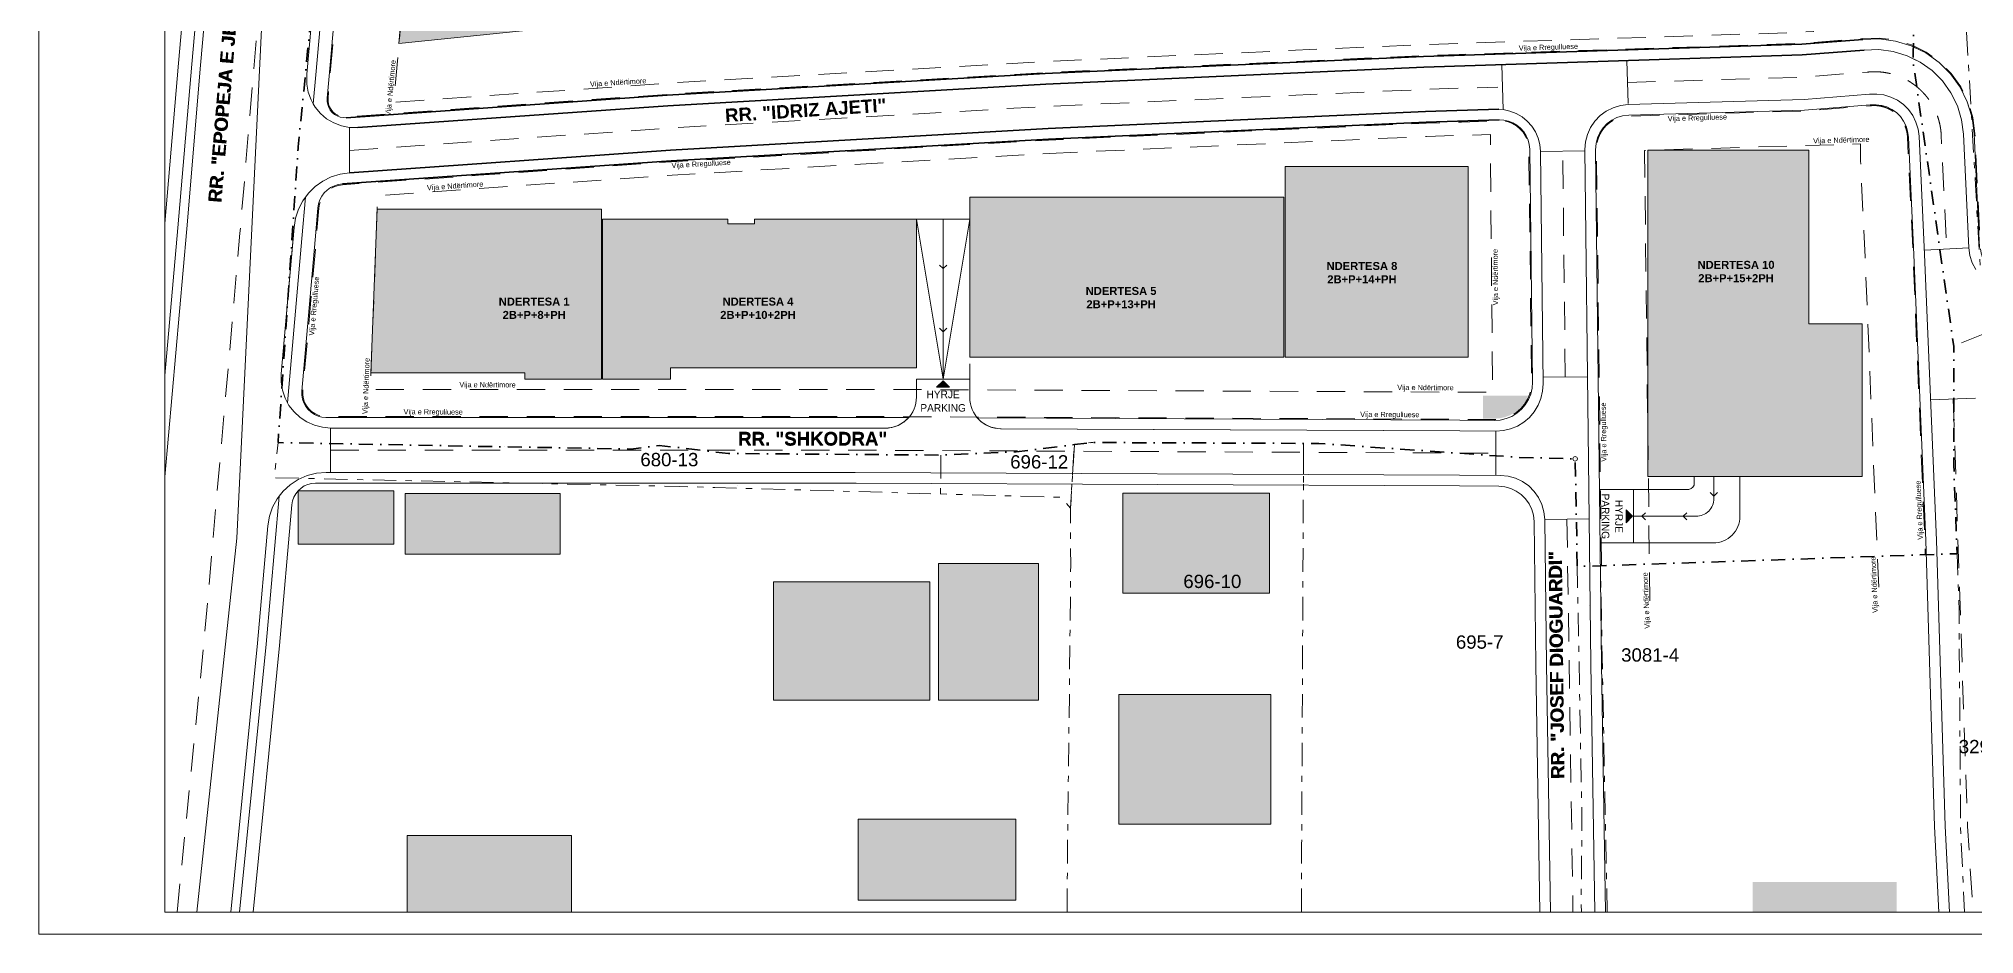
# Model space of a CAD drawing. Header units: millimetres. Extents: x 5128759 to 5835616, y -6847361 to -6545798.
# Drawn here: x 5128759 to 5346431, y -6847361 to -6746606 of the extents above; entities that cross this region are included whole.
import ezdxf

# ---------------------------------------------------------------- set-up
doc = ezdxf.new("R2010")
doc.units = ezdxf.units.MM
doc.header["$MEASUREMENT"] = 0
for name, pattern in [('ACAD_ISO03W100', [30000, 12000, -18000]), ('Dot & Dashed', [3351.388812, 1587.5, -881.944444, 0, -881.944368]), ('Double Dashed', [5468.055367, 2645.833254, -1058.333278, 705.555558, -1058.333278]), ('Long Dashed', [5291.666508, 3174.999952, -2116.666555])]:
    doc.linetypes.add(name, pattern=pattern)
for name, color, linetype, lineweight in [('2D Drafting - General_Pen_No__1', 7, 'Continuous', 13), ('A - Situacioni_Pen_No__101', 253, 'Continuous', 13), ('A - Situacioni_Pen_No__102', 254, 'Continuous', 13), ('A - Situacioni_Pen_No__22', 8, 'Continuous', 35), ('A - Situacioni_Pen_No__42', 8, 'Continuous', 25)]:
    doc.layers.add(name, color=color, linetype=linetype, lineweight=lineweight)
for name, color, linetype, lineweight, true_color in [('2D Drafting - General_Pen_No__106', 171, 'Continuous', 13, 0xaaaaff), ('A - Fill Zone_Pen_No__106', 171, 'Continuous', 13, 0xaaaaff), ('A - Pllaka meskatit_Pen_No__161', 7, 'Continuous', 13, 0x6a6a6a), ('A - Situacioni_Pen_No__103', 7, 'Continuous', 13, 0xffcc99), ('A - Situacioni_Pen_No__104', 7, 'Continuous', 13, 0x96e196), ('A - Situacioni_Pen_No__105', 7, 'Continuous', 13, 0xcae6ff), ('A - Situacioni_Pen_No__106', 171, 'Continuous', 13, 0xaaaaff), ('A - Situacioni_Pen_No__161', 7, 'Continuous', 13, 0x6a6a6a), ('A - Situacioni_Pen_No__8', 7, 'Continuous', 35, 0xa80f02), ('A - Situacioni_Pen_No__82', 7, 'Continuous', 20, 0xaaaaaa), ('Drawing & Figure_Pen_No__143', 7, 'Continuous', 25, 0xe1662b), ('Drawing & Figure_Pen_No__161', 7, 'Continuous', 13, 0x6a6a6a), ('Drawing & Figure_Pen_No__4', 7, 'Continuous', 20, 0x029e21)]:
    doc.layers.add(name, color=color, linetype=linetype, lineweight=lineweight, true_color=true_color)
doc.layers.add('A - Pllaka meskatit', color=7, linetype='Continuous')
doc.styles.add('GENERATED_STYLE_1', font='arial.ttf')
doc.styles.add('GENERATED_STYLE_2', font='GOTHIC.TTF')
doc.styles.add('GENERATED_STYLE_6', font='arial.ttf')

# ---------------------------------------------------------------- blocks, each defined once
blk = doc.blocks.new('Slab_1', base_point=(5156023, -6784322))
at = {"layer": 'A - Pllaka meskatit_Pen_No__161', "color": 251, "linetype": 'Continuous', "lineweight": 13, "true_color": 0x6a6a6a, "flags": 128}
blk.add_lwpolyline([(5156023, -6784322), (5156018, -6785249), (5156167, -6786163), (5156464, -6787040), (5156746, -6787565), (5156902, -6787856), (5157469, -6788588), (5158149, -6789217), (5158923, -6789725), (5159771, -6790098), (5160668, -6790326), (5161591, -6790403), (5220604, -6790403), (5223950, -6790419, 0.2167451), (5226594, -6789231), (5220606, -6789203), (5161046, -6789203), (5160601, -6789166), (5160168, -6789056), (5159759, -6788876), (5159386, -6788631), (5159058, -6788328), (5158785, -6787975), (5158574, -6787581), (5158430, -6787158), (5158359, -6786717), (5158361, -6786271), (5159862, -6769229), (5160163, -6765657), (5160238, -6765195), (5160385, -6764752), (5160600, -6764337), (5160877, -6763960), (5161210, -6763632), (5161590, -6763360), (5162008, -6763151), (5162454, -6763010), (5162916, -6762941), (5178225, -6761869), (5199897, -6760352), (5242324, -6757914), (5284778, -6756009), (5288756, -6755880), (5292986, -6755743), (5293517, -6755768), (5294038, -6755877), (5294535, -6756068), (5294996, -6756334), (5295408, -6756670), (5295762, -6757068), (5296048, -6757516), (5296260, -6758004), (5296392, -6758519), (5296440, -6759049), (5296741, -6785244), (5296695, -6785919), (5296543, -6786578), (5296289, -6787204), (5295938, -6787782), (5295501, -6788298), (5294987, -6788738), (5294410, -6789091), (5293785, -6789348), (5293127, -6789503), (5292452, -6789551), (5288586, -6789523), (5234317, -6789267, 0.2192251), (5236983, -6790480), (5288579, -6790723), (5292639, -6790753), (5293473, -6790692), (5294287, -6790501), (5295061, -6790183), (5295774, -6789747), (5296409, -6789203), (5296950, -6788565), (5297384, -6787850), (5297699, -6787075), (5297887, -6786261), (5297944, -6785426), (5297643, -6759280), (5297574, -6758522), (5297385, -6757785), (5297082, -6757087), (5296673, -6756446), (5296167, -6755878), (5295577, -6755397), (5294918, -6755016), (5294208, -6754744), (5293463, -6754588), (5292703, -6754552), (5288717, -6754681), (5284732, -6754810), (5242263, -6756716), (5199821, -6759154), (5178142, -6760672), (5163711, -6761683), (5162664, -6761840), (5161654, -6762159), (5160706, -6762632), (5159845, -6763249), (5159090, -6763993), (5158799, -6764389), (5158462, -6764845), (5157975, -6765786), (5157642, -6766792), (5157471, -6767837)], format="xyb", close=True, dxfattribs=at)
blk = doc.blocks.new('Slab_3', base_point=(5152865, -6844861))
at = {"layer": 'A - Pllaka meskatit_Pen_No__161', "color": 251, "linetype": 'Continuous', "lineweight": 13, "true_color": 0x6a6a6a, "flags": 128}
blk.add_lwpolyline([(5152865, -6844861), (5155843, -6814854), (5157237, -6799030), (5157311, -6798598), (5157455, -6798185), (5157665, -6797800), (5157935, -6797456), (5158258, -6797160), (5158625, -6796921), (5159026, -6796746), (5159451, -6796638), (5159888, -6796602), (5220682, -6796603), (5288540, -6796923), (5292951, -6796955), (5293637, -6797020), (5294302, -6797201), (5294926, -6797493), (5295490, -6797888), (5295978, -6798374), (5296375, -6798937), (5296671, -6799560), (5296854, -6800223), (5296922, -6800909), (5297107, -6817030), (5297572, -6844861), (5298773, -6844861), (5298307, -6817013), (5298119, -6800699), (5298035, -6799842), (5297805, -6799012), (5297437, -6798234), (5296940, -6797531), (5296330, -6796923), (5295624, -6796429), (5294845, -6796064), (5294014, -6795837), (5293157, -6795757), (5288549, -6795723), (5220592, -6795403), (5161072, -6795403), (5159993, -6795492), (5158943, -6795757), (5157951, -6796190), (5157043, -6796781), (5156244, -6797512), (5155817, -6798058), (5155576, -6798365), (5155057, -6799315), (5154701, -6800338), (5154518, -6801405), (5153353, -6814621), (5150353, -6844861)], close=True, dxfattribs=at)
blk = doc.blocks.new('Slab_4', base_point=(5158903, -6750789))
at = {"layer": 'A - Pllaka meskatit_Pen_No__161', "color": 251, "linetype": 'Continuous', "lineweight": 13, "true_color": 0x6a6a6a, "flags": 128}
for points in [[(5347013, -6770088), (5346411, -6757296), (5346175, -6755475), (5346110, -6755259), (5345644, -6753717), (5344833, -6752069), (5343763, -6750576), (5342464, -6749278), (5340970, -6748210), (5339576, -6747524), (5339322, -6747400), (5337564, -6746870), (5335742, -6746635), (5333907, -6746701), (5327053, -6747238), (5288517, -6748484), (5284487, -6748614), (5241942, -6750524), (5234648, -6750943), (5199424, -6752966), (5177709, -6754487), (5163349, -6755493), (5163002, -6755487), (5162661, -6755422), (5162336, -6755299), (5162037, -6755123), (5161773, -6754898), (5161552, -6754630), (5161379, -6754329), (5161261, -6754003), (5161201, -6753661), (5161200, -6753314), (5161410, -6750815), (5163614, -6726016)], [(5160929, -6727985), (5158919, -6750600), (5158903, -6750789), (5158905, -6751716), (5159067, -6752628), (5159382, -6753499), (5159641, -6753952), (5159842, -6754303), (5160433, -6755017), (5161138, -6755618), (5161936, -6756089), (5162803, -6756416), (5163713, -6756590), (5164639, -6756605), (5177792, -6755684), (5199502, -6754164), (5234770, -6752138), (5242007, -6751722), (5284539, -6749813), (5299526, -6749329), (5327092, -6748437), (5334048, -6747892), (5335687, -6747834), (5337313, -6748044), (5338883, -6748516), (5339571, -6748855), (5340355, -6749240), (5341688, -6750193), (5342848, -6751353), (5343803, -6752686), (5344527, -6754157), (5345001, -6755726), (5345213, -6757353), (5345815, -6770144), (5345930, -6771000), (5346190, -6771823), (5346588, -6772590)]]:
    blk.add_lwpolyline(points, dxfattribs=at)
blk = doc.blocks.new('Slab_6', base_point=(5302641, -6759077))
at = {"layer": 'A - Pllaka meskatit_Pen_No__161', "color": 251, "linetype": 'Continuous', "lineweight": 13, "true_color": 0x6a6a6a, "flags": 128}
blk.add_lwpolyline([(5302641, -6759077), (5303044, -6794098), (5303306, -6816943), (5303773, -6844861), (5304973, -6844861), (5304506, -6816926), (5303841, -6759115), (5303894, -6758411), (5304054, -6757777), (5304321, -6757180), (5304686, -6756637), (5305139, -6756165), (5305666, -6755778), (5306251, -6755487), (5306878, -6755301), (5307580, -6755219), (5327349, -6754632), (5334704, -6754056), (5335399, -6754031), (5336017, -6754111), (5336613, -6754290), (5337171, -6754565), (5337678, -6754927), (5338118, -6755367), (5338480, -6755873), (5338755, -6756431), (5338935, -6757027), (5339022, -6757693), (5339645, -6770932), (5340970, -6803077), (5341970, -6835248), (5342426, -6844861), (5343628, -6844861), (5343170, -6835201), (5342169, -6803034), (5340843, -6770879), (5340218, -6757588), (5340112, -6756775), (5339875, -6755990), (5339513, -6755254), (5339036, -6754588), (5338456, -6754008), (5337789, -6753531), (5337053, -6753170), (5336268, -6752933), (5335455, -6752828), (5334636, -6752858), (5327284, -6753434), (5307492, -6754022), (5306636, -6754121), (5305811, -6754366), (5305039, -6754749), (5304345, -6755259), (5303748, -6755881), (5303267, -6756596), (5302916, -6757382), (5302705, -6758218)], close=True, dxfattribs=at)
blk = doc.blocks.new('Slab_9', base_point=(5142958, -6795884))
at = {"layer": 'A - Pllaka meskatit_Pen_No__161', "color": 251, "linetype": 'Continuous', "lineweight": 13, "true_color": 0x6a6a6a, "flags": 128}
blk.add_lwpolyline([(5142958, -6795884), (5145416, -6767985), (5146964, -6749567), (5151474, -6698811), (5155121, -6658520), (5156754, -6640089), (5154245, -6640089), (5152631, -6658297), (5148984, -6698587), (5144473, -6749351), (5142958, -6767381)], close=True, dxfattribs=at)

msp = doc.modelspace()

# ---------------------------------------------------------------- hatches: boundary and pattern name
at = {"layer": 'A - Fill Zone_Pen_No__106', "linetype": 'Continuous', "lineweight": 0, "true_color": 0x2a2a3f}
for points in [[(5230466, -6785084), (5229741, -6785810), (5231192, -6785810)], [(5308011, -6800339), (5307286, -6799613), (5307286, -6801065)]]:
    msp.add_hatch(color=179, dxfattribs=at).paths.add_polyline_path(points)
at = {"layer": 'A - Situacioni_Pen_No__102', "linetype": 'Continuous', "lineweight": 0, "true_color": 0xf2f2f2}
for points in [[(5168709, -6797456), (5157935, -6797456), (5157935, -6803476), (5168709, -6803476)], [(5169977, -6797772), (5187406, -6797772), (5187406, -6804585), (5169977, -6804585)], [(5250694, -6797738), (5267172, -6797738), (5267172, -6808988), (5250694, -6808988)], [(5229938, -6805661), (5241188, -6805661), (5241188, -6821030), (5229938, -6821030)], [(5211400, -6807720), (5228988, -6807720), (5228988, -6821030), (5211400, -6821030)], [(5250219, -6820396), (5267331, -6820396), (5267331, -6834973), (5250219, -6834973)], [(5220921, -6834392), (5220921, -6843524), (5238636, -6843524), (5238636, -6834392)], [(5170197, -6836262), (5170197, -6844861), (5188682, -6844861), (5188682, -6836262)], [(5321525, -6841491), (5337686, -6841491), (5337686, -6844861), (5321525, -6844861)]]:
    msp.add_hatch(color=7, dxfattribs=at).paths.add_polyline_path(points)
at = {"layer": 'A - Situacioni_Pen_No__104', "linetype": 'Continuous', "lineweight": 0, "true_color": 0x253825}
msp.add_hatch(color=99, dxfattribs=at).paths.add_polyline_path([(5291176, -6786754), (5296263, -6786754, -0.3129449), (5292454, -6789351), (5291176, -6789342)])
at = {"layer": 'A - Situacioni_Pen_No__105', "linetype": 'Continuous', "lineweight": 0, "true_color": 0x32393f}
for points in [[(5195841, -6725218), (5187236, -6726101), (5187308, -6726796), (5170916, -6728478), (5169274, -6747143), (5197790, -6744217)], [(5309731, -6759161), (5309731, -6795849), (5333821, -6795849), (5333821, -6778699), (5327831, -6778699), (5327831, -6759161)], [(5268916, -6780395), (5268916, -6782450), (5289515, -6782450), (5289515, -6761000), (5268916, -6761000)], [(5233476, -6780395), (5233476, -6782450), (5268766, -6782450), (5268766, -6764450), (5233476, -6764450)], [(5166123, -6784198), (5183416, -6784198), (5183416, -6784897), (5192066, -6784897), (5192066, -6765798), (5166816, -6765798)], [(5192166, -6784897), (5199816, -6784897), (5199816, -6783646), (5227466, -6783646), (5227466, -6766895), (5209266, -6766895), (5209266, -6767445), (5206266, -6767445), (5206266, -6766895), (5192166, -6766895)]]:
    msp.add_hatch(color=250, dxfattribs=at).paths.add_polyline_path(points)

# ---------------------------------------------------------------- linework, layer by layer
at = {"layer": '2D Drafting - General_Pen_No__1', "color": 7, "linetype": 'Continuous', "lineweight": 13}
for p, q in [((5128759, -6637339), (5128759, -6847361)), ((5142958, -6640089), (5142958, -6844861)), ((5142958, -6844861), (5423259, -6844861)), ((5128759, -6847361), (5425759, -6847361))]:
    msp.add_line(p, q, dxfattribs=at)
at = {"layer": '2D Drafting - General_Pen_No__106', "color": 161, "linetype": 'Continuous', "lineweight": 13, "true_color": 0xaaaaff}
for points in [[(5197790, -6744217), (5169274, -6747143), (5170916, -6728478), (5187308, -6726796), (5187236, -6726101), (5195841, -6725218)], [(5309731, -6759161), (5309731, -6795849), (5333821, -6795849), (5333821, -6778699), (5327831, -6778699), (5327831, -6759161)], [(5268916, -6782451), (5289515, -6782451), (5289515, -6761000), (5268916, -6761000)], [(5268766, -6782450), (5268766, -6764450), (5233466, -6764450), (5233476, -6782450)], [(5166123, -6784198), (5183416, -6784198), (5183416, -6784897), (5192066, -6784897), (5192066, -6765798), (5166816, -6765798)], [(5192166, -6784897), (5199816, -6784897), (5199816, -6783646), (5227466, -6783646), (5227466, -6766895), (5209266, -6766895), (5209266, -6767445), (5206266, -6767445), (5206266, -6766895), (5192166, -6766895)]]:
    msp.add_lwpolyline(points, close=True, dxfattribs=at)
at = {"layer": 'A - Fill Zone_Pen_No__106', "color": 161, "linetype": 'Continuous', "lineweight": 13, "true_color": 0xaaaaff, "flags": 128}
for points in [[(5230466, -6785084), (5229741, -6785810), (5231192, -6785810)], [(5308011, -6800339), (5307286, -6799613), (5307286, -6801065)]]:
    msp.add_lwpolyline(points, close=True, dxfattribs=at)
at = {"layer": 'A - Situacioni_Pen_No__101', "color": 253, "linetype": 'Continuous', "lineweight": 13, "flags": 128}
for points in [[(5195841, -6725218), (5187236, -6726101), (5187308, -6726796), (5170916, -6728478), (5169274, -6747143), (5197790, -6744217)], [(5309731, -6759161), (5309731, -6795849), (5333821, -6795849), (5333821, -6778699), (5327831, -6778699), (5327831, -6759161)], [(5268916, -6780395), (5268916, -6782450), (5289515, -6782450), (5289515, -6761000), (5268916, -6761000)], [(5233476, -6780395), (5233476, -6782450), (5268766, -6782450), (5268766, -6764450), (5233476, -6764450)], [(5166123, -6784198), (5183416, -6784198), (5183416, -6784897), (5192066, -6784897), (5192066, -6765798), (5166816, -6765798)], [(5192166, -6784897), (5199816, -6784897), (5199816, -6783646), (5227466, -6783646), (5227466, -6766895), (5209266, -6766895), (5209266, -6767445), (5206266, -6767445), (5206266, -6766895), (5192166, -6766895)]]:
    msp.add_lwpolyline(points, close=True, dxfattribs=at)
at = {"layer": 'A - Situacioni_Pen_No__102', "color": 254, "linetype": 'Continuous', "lineweight": 13}
for p, q in [((5157884, -6758965), (5157884, -6758965)), ((5157884, -6758965), (5157884, -6758965)), ((5157905, -6759595), (5157905, -6759595)), ((5157905, -6759595), (5157905, -6759595)), ((5157966, -6758989), (5157966, -6758989)), ((5157966, -6758989), (5157966, -6758989)), ((5157981, -6758789), (5157981, -6758789)), ((5157981, -6758789), (5157981, -6758789)), ((5180351, -6760930), (5180351, -6760930)), ((5180351, -6760930), (5180351, -6760930)), ((5341339, -6761700), (5341339, -6761700)), ((5341339, -6761700), (5341339, -6761700)), ((5344115, -6781190), (5344115, -6781191)), ((5344115, -6781190), (5344115, -6781191)), ((5155682, -6792065), (5155682, -6792065)), ((5155682, -6792065), (5155682, -6792065)), ((5181187, -6792527), (5181187, -6792527)), ((5181187, -6792527), (5181187, -6792527)), ((5206375, -6793260), (5206375, -6793260)), ((5206375, -6793260), (5206375, -6793260)), ((5230221, -6793455), (5230221, -6793455)), ((5230221, -6793455), (5230221, -6793455)), ((5238709, -6793096), (5238709, -6793096)), ((5238709, -6793096), (5238709, -6793096)), ((5245255, -6792326), (5245255, -6792326)), ((5245255, -6792326), (5245255, -6792326)), ((5247084, -6792090), (5247084, -6792091)), ((5247084, -6792090), (5247084, -6792091)), ((5245176, -6793947), (5245176, -6793947)), ((5245176, -6793947), (5245176, -6793947)), ((5301543, -6793868), (5301543, -6793868)), ((5301543, -6793868), (5301543, -6793868)), ((5207364, -6796920), (5207364, -6796920)), ((5207364, -6796920), (5207364, -6796920)), ((5244945, -6798195), (5244945, -6798196)), ((5244945, -6798195), (5244945, -6798196)), ((5301779, -6805974), (5301779, -6805974)), ((5301779, -6805974), (5301779, -6805974)), ((5304373, -6805891), (5304373, -6805891)), ((5304373, -6805891), (5304373, -6805891)), ((5303168, -6810381), (5303168, -6810381)), ((5303168, -6810381), (5303168, -6810381))]:
    msp.add_line(p, q, dxfattribs=at)
for points in [[(5142958, -6784490), (5144420, -6767899), (5145967, -6749480), (5150478, -6698721), (5154125, -6658430), (5155751, -6640089)], [(5156754, -6640089), (5155121, -6658520), (5151474, -6698811), (5146964, -6749567), (5145416, -6767985), (5142958, -6795884)], [(5142958, -6767381), (5144473, -6749351), (5148984, -6698587), (5152631, -6658297), (5154245, -6640089)], [(5142958, -6784490), (5144420, -6767899), (5145967, -6749480), (5150478, -6698721), (5154125, -6658430), (5155751, -6640089)], [(5156754, -6640089), (5155121, -6658520), (5151474, -6698811), (5146964, -6749567), (5145416, -6767985), (5142958, -6795884)], [(5142958, -6767381), (5144473, -6749351), (5148984, -6698587), (5152631, -6658297), (5154245, -6640089)], [(5164677, -6640089), (5163532, -6656020), (5154878, -6723813), (5151040, -6802779), (5146559, -6844861)], [(5164677, -6640089), (5163532, -6656020), (5154878, -6723813), (5151040, -6802779), (5146559, -6844861)], [(5227430, -6716760), (5166587, -6723001), (5166025, -6723109), (5165488, -6723311), (5164995, -6723602), (5164559, -6723974), (5164193, -6724415), (5163909, -6724912), (5163713, -6725451), (5163614, -6726016), (5161410, -6750815), (5161200, -6753314), (5161201, -6753661), (5161261, -6754003), (5161379, -6754329), (5161552, -6754630), (5161773, -6754898), (5162037, -6755123), (5162336, -6755299), (5162661, -6755422), (5163002, -6755487), (5163349, -6755493), (5177709, -6754487)], [(5162239, -6724538), (5162129, -6724671), (5161539, -6725701), (5161135, -6726817), (5160929, -6727985), (5158919, -6750600), (5158903, -6750789), (5158905, -6751716), (5159067, -6752628), (5159382, -6753499), (5159641, -6753952)], [(5162239, -6724538), (5162129, -6724671), (5161539, -6725701), (5161135, -6726817), (5160929, -6727985), (5158919, -6750600), (5158903, -6750789), (5158905, -6751716), (5159067, -6752628), (5159382, -6753499), (5159641, -6753952)], [(5162239, -6724538), (5159915, -6750686), (5159641, -6753952)], [(5162239, -6724538), (5159915, -6750686), (5159641, -6753952)], [(5288517, -6748484), (5327053, -6747238), (5333907, -6746701), (5335742, -6746635), (5337564, -6746870), (5339322, -6747400), (5340970, -6748210), (5342464, -6749278), (5343763, -6750576), (5344833, -6752069), (5345644, -6753717), (5346175, -6755475), (5346411, -6757296), (5347013, -6770088)], [(5288556, -6749683), (5299526, -6749329), (5327092, -6748437), (5334048, -6747892), (5335687, -6747834), (5337313, -6748044), (5338883, -6748516), (5340355, -6749240), (5341688, -6750193), (5342848, -6751353), (5343803, -6752686), (5344527, -6754157), (5345001, -6755726), (5345213, -6757353), (5345815, -6770144), (5345930, -6771000), (5346190, -6771823), (5346588, -6772590)], [(5159641, -6753952), (5159638, -6753986)], [(5159641, -6753952), (5159638, -6753986)], [(5159641, -6753952), (5159842, -6754303), (5160433, -6755017), (5161138, -6755618), (5161936, -6756089), (5162803, -6756416), (5163713, -6756590), (5164639, -6756605), (5177792, -6755684)], [(5159641, -6753952), (5159842, -6754303), (5160433, -6755017), (5161138, -6755618), (5161936, -6756089), (5162803, -6756416), (5163713, -6756590), (5164639, -6756605), (5177792, -6755684)], [(5303773, -6844861), (5303306, -6816943), (5303044, -6794098), (5302641, -6759077), (5302705, -6758218), (5302916, -6757382), (5303267, -6756596), (5303748, -6755881), (5304345, -6755259), (5305039, -6754749), (5305811, -6754366), (5306636, -6754121), (5307492, -6754022), (5327284, -6753434), (5334636, -6752858), (5335455, -6752828), (5336268, -6752933), (5337053, -6753170), (5337789, -6753531), (5338456, -6754008), (5339036, -6754588), (5339513, -6755254), (5339875, -6755990), (5340112, -6756775), (5340218, -6757588), (5340843, -6770879), (5342169, -6803034), (5343170, -6835201), (5343628, -6844861)], [(5303773, -6844861), (5303306, -6816943), (5303044, -6794098), (5302641, -6759077), (5302705, -6758218), (5302916, -6757382), (5303267, -6756596), (5303748, -6755881), (5304345, -6755259), (5305039, -6754749), (5305811, -6754366), (5306636, -6754121), (5307492, -6754022), (5327284, -6753434), (5334636, -6752858), (5335455, -6752828), (5336268, -6752933), (5337053, -6753170), (5337789, -6753531), (5338456, -6754008), (5339036, -6754588), (5339513, -6755254), (5339875, -6755990), (5340112, -6756775), (5340218, -6757588), (5340843, -6770879), (5342169, -6803034), (5343170, -6835201), (5343628, -6844861)], [(5304973, -6844861), (5304506, -6816926), (5303841, -6759115), (5303894, -6758411), (5304054, -6757777), (5304321, -6757180), (5304686, -6756637), (5305139, -6756165), (5305666, -6755778), (5306251, -6755487), (5306878, -6755301), (5307580, -6755219), (5327349, -6754632), (5334704, -6754056), (5335399, -6754031), (5336017, -6754111), (5336613, -6754290), (5337171, -6754565), (5337678, -6754927), (5338118, -6755367), (5338480, -6755873), (5338755, -6756431), (5338935, -6757027), (5339022, -6757693), (5339645, -6770932), (5340970, -6803077), (5341970, -6835248), (5342426, -6844861)], [(5304973, -6844861), (5304506, -6816926), (5303841, -6759115), (5303894, -6758411), (5304054, -6757777), (5304321, -6757180), (5304686, -6756637), (5305139, -6756165), (5305666, -6755778), (5306251, -6755487), (5306878, -6755301), (5307580, -6755219), (5327349, -6754632), (5334704, -6754056), (5335399, -6754031), (5336017, -6754111), (5336613, -6754290), (5337171, -6754565), (5337678, -6754927), (5338118, -6755367), (5338480, -6755873), (5338755, -6756431), (5338935, -6757027), (5339022, -6757693), (5339645, -6770932), (5340970, -6803077), (5341970, -6835248), (5342426, -6844861)], [(5234317, -6789267), (5288586, -6789523), (5292452, -6789551), (5293127, -6789503), (5293785, -6789348), (5294410, -6789091), (5294987, -6788738), (5295501, -6788298), (5295938, -6787782), (5296289, -6787204), (5296543, -6786578), (5296695, -6785919), (5296741, -6785244), (5296440, -6759049), (5296392, -6758519), (5296260, -6758004), (5296048, -6757516), (5295762, -6757068), (5295408, -6756670), (5294996, -6756334), (5294535, -6756068), (5294038, -6755877), (5293517, -6755768), (5292986, -6755743), (5288756, -6755880)], [(5288717, -6754681), (5292703, -6754552), (5293463, -6754588), (5294208, -6754744), (5294918, -6755016), (5295577, -6755397), (5296167, -6755878), (5296673, -6756446), (5297082, -6757087), (5297385, -6757785), (5297574, -6758522), (5297643, -6759280), (5297944, -6785426), (5297887, -6786261), (5297699, -6787075), (5297384, -6787850), (5296950, -6788565), (5296409, -6789203), (5295774, -6789747), (5295061, -6790183), (5294287, -6790501), (5293473, -6790692), (5292639, -6790753), (5288579, -6790723), (5236917, -6790480)], [(5158759, -6764442), (5159090, -6763993), (5159845, -6763249), (5160706, -6762632), (5161654, -6762159), (5162664, -6761840), (5163711, -6761683), (5178142, -6760672)], [(5158759, -6764442), (5159090, -6763993), (5159845, -6763249), (5160706, -6762632), (5161654, -6762159), (5162664, -6761840), (5163711, -6761683), (5178142, -6760672)], [(5178225, -6761869), (5162916, -6762941), (5162454, -6763010), (5162008, -6763151), (5161590, -6763360), (5161210, -6763632), (5160877, -6763960), (5160600, -6764337), (5160385, -6764752), (5160238, -6765195), (5160163, -6765657), (5159862, -6769229), (5158361, -6786271), (5158359, -6786717), (5158430, -6787158), (5158574, -6787581), (5158785, -6787975), (5159058, -6788328), (5159386, -6788631), (5159759, -6788876), (5160168, -6789056), (5160601, -6789166), (5161046, -6789203), (5220606, -6789203), (5226594, -6789231)], [(5156742, -6787557), (5156464, -6787040), (5156167, -6786163), (5156018, -6785249), (5156023, -6784322), (5157372, -6769014), (5157471, -6767837), (5157642, -6766792), (5157975, -6765786), (5158462, -6764845), (5158759, -6764442)], [(5156742, -6787557), (5156464, -6787040), (5156167, -6786163), (5156018, -6785249), (5156023, -6784322), (5157372, -6769014), (5157471, -6767837), (5157642, -6766792), (5157975, -6765786), (5158462, -6764845), (5158759, -6764442)], [(5158759, -6764442), (5158368, -6769100), (5156742, -6787557)], [(5158759, -6764442), (5158368, -6769100), (5156742, -6787557)], [(5158763, -6764402), (5158759, -6764442)], [(5158763, -6764402), (5158759, -6764442)], [(5156742, -6787557), (5156739, -6787588)], [(5156742, -6787557), (5156739, -6787588)], [(5223950, -6790419), (5220604, -6790403), (5161591, -6790403), (5160668, -6790326), (5159771, -6790098), (5158923, -6789725), (5158149, -6789217), (5157469, -6788588), (5156902, -6787856), (5156742, -6787557)], [(5298773, -6844861), (5298307, -6817013), (5298119, -6800699), (5298035, -6799842), (5297805, -6799012), (5297437, -6798234), (5296940, -6797531), (5296330, -6796923), (5295624, -6796429), (5294845, -6796064), (5294014, -6795837), (5293157, -6795757), (5288549, -6795723), (5220592, -6795403), (5161072, -6795403), (5159993, -6795492), (5158943, -6795757), (5157951, -6796190), (5157043, -6796781), (5156244, -6797512), (5155817, -6798058)], [(5298773, -6844861), (5298307, -6817013), (5298119, -6800699), (5298035, -6799842), (5297805, -6799012), (5297437, -6798234), (5296940, -6797531), (5296330, -6796923), (5295624, -6796429), (5294845, -6796064), (5294014, -6795837), (5293157, -6795757), (5288549, -6795723), (5220592, -6795403), (5161072, -6795403), (5159993, -6795492), (5158943, -6795757), (5157951, -6796190), (5157043, -6796781), (5156244, -6797512), (5155817, -6798058)], [(5297572, -6844861), (5297107, -6817030), (5296922, -6800909), (5296854, -6800223), (5296671, -6799560), (5296375, -6798937), (5295978, -6798374), (5295490, -6797888), (5294926, -6797493), (5294302, -6797201), (5293637, -6797020), (5292951, -6796955), (5288540, -6796923), (5220682, -6796603), (5159888, -6796602), (5159451, -6796638), (5159026, -6796746), (5158625, -6796921), (5158258, -6797160), (5157935, -6797456), (5157665, -6797800), (5157455, -6798185), (5157311, -6798598), (5157237, -6799030), (5155843, -6814854), (5152865, -6844861)], [(5297572, -6844861), (5297107, -6817030), (5296922, -6800909), (5296854, -6800223), (5296671, -6799560), (5296375, -6798937), (5295978, -6798374), (5295490, -6797888), (5294926, -6797493), (5294302, -6797201), (5293637, -6797020), (5292951, -6796955), (5288540, -6796923), (5220682, -6796603), (5159888, -6796602), (5159451, -6796638), (5159026, -6796746), (5158625, -6796921), (5158258, -6797160), (5157935, -6797456), (5157665, -6797800), (5157455, -6798185), (5157311, -6798598), (5157237, -6799030), (5155843, -6814854), (5152865, -6844861)], [(5155817, -6798058), (5155576, -6798365), (5155057, -6799315), (5154701, -6800338), (5154518, -6801405), (5153353, -6814621), (5150353, -6844861)], [(5155817, -6798058), (5155576, -6798365), (5155057, -6799315), (5154701, -6800338), (5154518, -6801405), (5153353, -6814621), (5150353, -6844861)], [(5155817, -6798058), (5154349, -6814714), (5151358, -6844861)], [(5155817, -6798058), (5154349, -6814714), (5151358, -6844861)], [(5155820, -6798019), (5155817, -6798058)], [(5155820, -6798019), (5155817, -6798058)]]:
    msp.add_lwpolyline(points, dxfattribs=at)
at = {"layer": 'A - Situacioni_Pen_No__102', "color": 254, "linetype": 'Double Dashed', "lineweight": 13, "flags": 128}
for points in [[(5338956, -6702249), (5339991, -6702141), (5343955, -6701750), (5343520, -6706351), (5343944, -6718026), (5344794, -6732645), (5346564, -6763072), (5347087, -6772068), (5347644, -6773070), (5348501, -6774010), (5349517, -6774711), (5350690, -6775174), (5351931, -6775357), (5353170, -6775256), (5354492, -6774831), (5355938, -6774166), (5377798, -6764228)], [(5338956, -6702249), (5339991, -6702141), (5343955, -6701750), (5343520, -6706351), (5343944, -6718026), (5344794, -6732645), (5346564, -6763072), (5347087, -6772068), (5347644, -6773070), (5348501, -6774010), (5349517, -6774711), (5350690, -6775174), (5351931, -6775357), (5353170, -6775256), (5354492, -6774831), (5355938, -6774166), (5377798, -6764228)], [(5377798, -6767428), (5344115, -6781190)], [(5377798, -6767428), (5344115, -6781190)], [(5230215, -6793449), (5230182, -6797826), (5204799, -6797092), (5200801, -6796976), (5155256, -6796004), (5155676, -6792041)], [(5230215, -6793449), (5230182, -6797826), (5204799, -6797092), (5200801, -6796976), (5155256, -6796004), (5155676, -6792041)], [(5245007, -6792295), (5245229, -6792267), (5244793, -6799435), (5243713, -6798196), (5230182, -6797826)], [(5245007, -6792295), (5245229, -6792267), (5244793, -6799435), (5243713, -6798196), (5230182, -6797826)], [(5244401, -6844861), (5244468, -6836920), (5244472, -6836559), (5244669, -6819954), (5244817, -6805884), (5244793, -6799435), (5245229, -6792267), (5245488, -6792235)], [(5270763, -6844861), (5270787, -6837239), (5271005, -6792134)], [(5271005, -6792134), (5270983, -6796840)], [(5271005, -6792134), (5270983, -6796840)], [(5344484, -6804314), (5344488, -6804546), (5344716, -6810913), (5344895, -6835324), (5345314, -6844861)], [(5344484, -6804314), (5344488, -6804546), (5344716, -6810913), (5344895, -6835324), (5345314, -6844861)], [(5301777, -6805724), (5302310, -6834338), (5302221, -6843836), (5302255, -6844861)], [(5305142, -6844861), (5304391, -6805902)], [(5305142, -6844861), (5304391, -6805902)]]:
    msp.add_lwpolyline(points, dxfattribs=at)
at = {"layer": 'A - Situacioni_Pen_No__102', "color": 254, "linetype": 'Continuous', "lineweight": 13, "flags": 128}
for points in [[(5206125, -6793250), (5206347, -6793276)], [(5206125, -6793250), (5206347, -6793276)], [(5246835, -6792066), (5247087, -6792034), (5247328, -6792035)], [(5246835, -6792066), (5247087, -6792034), (5247328, -6792035)], [(5344127, -6794632), (5344126, -6794594)], [(5344127, -6794632), (5344126, -6794594)], [(5188682, -6844861), (5188682, -6836262), (5170197, -6836262), (5170197, -6844861)]]:
    msp.add_lwpolyline(points, dxfattribs=at)
for points in [[(5168709, -6797456), (5157935, -6797456), (5157935, -6803476), (5168709, -6803476)], [(5169977, -6797772), (5169977, -6804585), (5187406, -6804585), (5187406, -6797772)], [(5250694, -6808988), (5267172, -6808988), (5267172, -6797738), (5250694, -6797738)], [(5241188, -6805661), (5229938, -6805661), (5229938, -6821030), (5241188, -6821030)], [(5211400, -6807720), (5211400, -6821030), (5228988, -6821030), (5228988, -6807720)], [(5250219, -6834973), (5267331, -6834973), (5267331, -6820396), (5250219, -6820396)], [(5220921, -6843524), (5238636, -6843524), (5238636, -6834392), (5220921, -6834392)]]:
    msp.add_lwpolyline(points, close=True, dxfattribs=at)
at = {"layer": 'A - Situacioni_Pen_No__102', "color": 254, "linetype": 'Continuous', "lineweight": 13}
msp.add_circle((5301543, -6793868), 250, dxfattribs=at)
at = {"layer": 'A - Situacioni_Pen_No__103', "color": 31, "linetype": 'Long Dashed', "lineweight": 13, "true_color": 0xffcc99, "flags": 128}
msp.add_lwpolyline([(5377798, -6668523), (5265858, -6681079), (5265289, -6681188), (5264748, -6681383), (5264244, -6681659), (5263788, -6682010), (5263392, -6682427), (5263066, -6682901), (5262817, -6683419), (5262652, -6683970), (5262573, -6684544), (5261347, -6705492), (5261137, -6706991), (5260686, -6708439), (5260007, -6709796), (5259117, -6711025), (5258041, -6712094), (5256806, -6712976), (5255445, -6713646), (5253994, -6714088), (5252497, -6714289), (5166602, -6723100), (5166052, -6723205), (5165532, -6723401), (5165053, -6723684), (5164630, -6724045), (5164276, -6724472), (5164000, -6724955), (5163810, -6725477), (5163713, -6726029), (5161509, -6750824), (5161300, -6753318), (5161301, -6753652), (5161358, -6753977), (5161470, -6754287), (5161634, -6754573), (5161845, -6754827), (5162096, -6755041), (5162380, -6755209), (5162688, -6755325), (5163012, -6755387), (5163346, -6755393), (5177702, -6754388), (5199418, -6752867), (5241937, -6750424), (5284483, -6748514), (5288514, -6748384), (5327047, -6747138), (5333901, -6746601), (5335747, -6746535), (5337585, -6746772), (5339359, -6747306), (5341022, -6748123), (5342529, -6749201), (5343840, -6750511), (5344919, -6752018), (5345737, -6753680), (5346273, -6755454), (5346511, -6757287), (5347113, -6770079), (5347199, -6770716), (5347392, -6771326), (5347686, -6771892), (5348074, -6772400), (5348543, -6772834), (5349080, -6773180), (5349669, -6773429), (5350292, -6773572), (5350930, -6773607), (5351564, -6773531), (5352180, -6773346), (5377798, -6763163)], dxfattribs=at)
msp.add_lwpolyline([(5304491, -6805900), (5303941, -6759113, -0.4149353), (5307582, -6755319), (5327354, -6754732), (5334714, -6754155, -0.4359484), (5338922, -6757698), (5339545, -6770936), (5340870, -6803081), (5340924, -6804667)], format="xyb", dxfattribs=at)
msp.add_lwpolyline([(5304491, -6805900), (5303941, -6759113, -0.4149353), (5307582, -6755319), (5327354, -6754732), (5334714, -6754155, -0.4359484), (5338922, -6757698), (5339545, -6770936), (5340870, -6803081), (5340924, -6804667)], format="xyb", dxfattribs=at)
msp.add_lwpolyline([(5158459, -6786710), (5158528, -6787134), (5158666, -6787541), (5158869, -6787920), (5159132, -6788260), (5159448, -6788552), (5159807, -6788788), (5160201, -6788961), (5160617, -6789067), (5161050, -6789103), (5220607, -6789103), (5288587, -6789423), (5292449, -6789451), (5293111, -6789403), (5293754, -6789252), (5294365, -6789001), (5294928, -6788657), (5295430, -6788227), (5295857, -6787724), (5296199, -6787159), (5296448, -6786547), (5296596, -6785904), (5296641, -6785241), (5296340, -6759054), (5296293, -6758537), (5296165, -6758037), (5295960, -6757563), (5295682, -6757128), (5295339, -6756743), (5294939, -6756417), (5294492, -6756158), (5294010, -6755974), (5293505, -6755868), (5292985, -6755843), (5288759, -6755980), (5284782, -6756109), (5242329, -6758014), (5199903, -6760451), (5178232, -6761969), (5162927, -6763041), (5162476, -6763108), (5162046, -6763244), (5161642, -6763446), (5161275, -6763709), (5160953, -6764026), (5160685, -6764390), (5160478, -6764791), (5160336, -6765219), (5160262, -6765669), (5159962, -6769237), (5158461, -6786276)], close=True, dxfattribs=at)
msp.add_lwpolyline([(5158459, -6786710), (5158528, -6787134), (5158666, -6787541), (5158869, -6787920), (5159132, -6788260), (5159448, -6788552), (5159807, -6788788), (5160201, -6788961), (5160617, -6789067), (5161050, -6789103), (5220607, -6789103), (5288587, -6789423), (5292449, -6789451), (5293111, -6789403), (5293754, -6789252), (5294365, -6789001), (5294928, -6788657), (5295430, -6788227), (5295857, -6787724), (5296199, -6787159), (5296448, -6786547), (5296596, -6785904), (5296641, -6785241), (5296340, -6759054), (5296293, -6758537), (5296165, -6758037), (5295960, -6757563), (5295682, -6757128), (5295339, -6756743), (5294939, -6756417), (5294492, -6756158), (5294010, -6755974), (5293505, -6755868), (5292985, -6755843), (5288759, -6755980), (5284782, -6756109), (5242329, -6758014), (5199903, -6760451), (5178232, -6761969), (5162927, -6763041), (5162476, -6763108), (5162046, -6763244), (5161642, -6763446), (5161275, -6763709), (5160953, -6764026), (5160685, -6764390), (5160478, -6764791), (5160336, -6765219), (5160262, -6765669), (5159962, -6769237), (5158461, -6786276)], close=True, dxfattribs=at)
at = {"layer": 'A - Situacioni_Pen_No__104', "color": 81, "linetype": 'Long Dashed', "lineweight": 13, "true_color": 0x96e196, "flags": 128}
msp.add_lwpolyline([(5263937, -6713576, -0.1533425), (5256748, -6718917), (5170983, -6727715), (5168691, -6753765), (5199338, -6751619), (5241873, -6749176), (5284435, -6747265), (5288473, -6747135), (5326978, -6745890), (5328355, -6745782), (5328236, -6713632)], format="xyb", dxfattribs=at)
msp.add_lwpolyline([(5242406, -6759512), (5284840, -6757607), (5292007, -6757376), (5292255, -6786391), (5288605, -6786373), (5220614, -6786053), (5166053, -6786053), (5166874, -6764268), (5178337, -6763465), (5199999, -6761948)], close=True, dxfattribs=at)
msp.add_lwpolyline([(5309938, -6809843), (5309342, -6759169), (5333625, -6758447), (5333641, -6760352), (5334150, -6771174), (5335474, -6803284), (5335709, -6808973)], dxfattribs=at)
at = {"layer": 'A - Situacioni_Pen_No__161', "color": 251, "linetype": 'Long Dashed', "lineweight": 13, "true_color": 0x6a6a6a, "flags": 128}
for points in [[(5144323, -6844861), (5147380, -6814062), (5151394, -6768500), (5152941, -6750083), (5157450, -6699347), (5161097, -6659055), (5162778, -6640089)], [(5163712, -6759176), (5199661, -6756659), (5242135, -6754219), (5284636, -6752311), (5292866, -6752045)], [(5163712, -6759176), (5199661, -6756659), (5242135, -6754219), (5284636, -6752311), (5292866, -6752045)]]:
    msp.add_lwpolyline(points, dxfattribs=at)
at = {"layer": 'A - Situacioni_Pen_No__161', "color": 251, "linetype": 'Continuous', "lineweight": 13, "true_color": 0x6a6a6a}
for points in [[(5233466, -6783182), (5233466, -6786980, 0.4155925), (5236983, -6790480)], [(5227466, -6784895), (5227466, -6786919, -0.4155925), (5223950, -6790419), (5221669, -6790408)]]:
    msp.add_lwpolyline(points, format="xyb", dxfattribs=at)
at = {"layer": 'A - Situacioni_Pen_No__22', "color": 8, "linetype": 'Continuous', "lineweight": 35}
for points in [[(5163349, -6755493), (5199424, -6752966), (5241942, -6750524), (5284487, -6748614), (5327053, -6747238), (5333907, -6746701)], [(5163349, -6755493), (5199424, -6752966), (5241942, -6750524), (5284487, -6748614), (5327053, -6747238), (5333907, -6746701)], [(5164639, -6756605), (5199502, -6754164), (5242007, -6751722), (5284539, -6749813), (5299526, -6749329), (5327092, -6748437), (5334048, -6747892)], [(5164639, -6756605), (5199502, -6754164), (5242007, -6751722), (5284539, -6749813), (5299526, -6749329), (5327092, -6748437), (5334048, -6747892)], [(5292986, -6755743), (5284778, -6756009), (5242324, -6757914), (5199897, -6760352), (5162916, -6762941)], [(5292986, -6755743), (5284778, -6756009), (5242324, -6757914), (5199897, -6760352), (5162916, -6762941)], [(5163711, -6761683), (5199821, -6759154), (5242263, -6756716), (5284732, -6754810), (5292947, -6754544)], [(5163711, -6761683), (5199821, -6759154), (5242263, -6756716), (5284732, -6754810), (5292947, -6754544)]]:
    msp.add_lwpolyline(points, dxfattribs=at)
at = {"layer": 'A - Situacioni_Pen_No__8', "color": 14, "linetype": 'Dot & Dashed', "lineweight": 35, "true_color": 0xa80f02, "flags": 128}
msp.add_lwpolyline([(5253588, -6710161), (5254211, -6710092), (5259310, -6709491), (5267024, -6708581), (5304057, -6704213), (5313525, -6703680), (5338956, -6702249), (5339458, -6704447), (5339615, -6736349), (5339573, -6748282), (5339570, -6749347), (5340128, -6753197), (5341339, -6761700), (5344115, -6781190), (5344117, -6786348), (5344126, -6794594), (5344424, -6802778), (5344488, -6804546), (5304391, -6805902), (5301782, -6805990), (5301557, -6793883), (5295175, -6793707), (5272728, -6792137), (5271005, -6792134), (5247087, -6792034), (5245229, -6792267), (5238687, -6793088), (5230215, -6793449), (5206347, -6793276), (5198547, -6792362), (5195340, -6792765), (5181177, -6792525), (5155676, -6792041), (5157890, -6759580), (5157932, -6758965), (5157928, -6758946), (5157942, -6758781), (5159711, -6740840), (5161595, -6721737), (5161820, -6719268), (5200373, -6715799), (5211777, -6714773), (5219721, -6713897)], close=True, dxfattribs=at)
msp.add_lwpolyline([(5253588, -6710161), (5254211, -6710092), (5259310, -6709491), (5267024, -6708581), (5304057, -6704213), (5313525, -6703680), (5338956, -6702249), (5339458, -6704447), (5339615, -6736349), (5339573, -6748282), (5339570, -6749347), (5340128, -6753197), (5341339, -6761700), (5344115, -6781190), (5344117, -6786348), (5344126, -6794594), (5344424, -6802778), (5344488, -6804546), (5304391, -6805902), (5301782, -6805990), (5301557, -6793883), (5295175, -6793707), (5272728, -6792137), (5271005, -6792134), (5247087, -6792034), (5245229, -6792267), (5238687, -6793088), (5230215, -6793449), (5206347, -6793276), (5198547, -6792362), (5195340, -6792765), (5181177, -6792525), (5155676, -6792041), (5157890, -6759580), (5157932, -6758965), (5157928, -6758946), (5157942, -6758781), (5159711, -6740840), (5161595, -6721737), (5161820, -6719268), (5200373, -6715799), (5211777, -6714773), (5219721, -6713897)], close=True, dxfattribs=at)
at = {"layer": 'A - Situacioni_Pen_No__82', "color": 253, "linetype": 'Continuous', "lineweight": 20, "true_color": 0xaaaaaa}
for points in [[(5227466, -6766895), (5233466, -6766901)], [(5230466, -6784895), (5227466, -6766895)], [(5230466, -6784895), (5230466, -6766898)], [(5230466, -6784895), (5233466, -6766901)], [(5230466, -6772475), (5230060, -6772069)], [(5230466, -6772475), (5230872, -6772069)], [(5230466, -6779583), (5230060, -6779177)], [(5230466, -6779583), (5230872, -6779177)], [(5227466, -6784895), (5233466, -6784895)], [(5308125, -6797339), (5308125, -6803339)], [(5314941, -6796849), (5314941, -6795849)], [(5317150, -6798070), (5316744, -6797664)], [(5317150, -6798070), (5317556, -6797664)], [(5309038, -6800339), (5309444, -6799933)], [(5313700, -6800339), (5314106, -6799933)], [(5309038, -6800339), (5309444, -6800745)], [(5313700, -6800339), (5314106, -6800745)]]:
    msp.add_lwpolyline(points, dxfattribs=at)
for points in [[(5314941, -6796849, -0.2649113), (5314081, -6797339), (5304281, -6797339)], [(5320081, -6795849), (5320081, -6800339, -0.4142136), (5317081, -6803339), (5304350, -6803339)], [(5308125, -6800339), (5315150, -6800339, 0.4142136), (5317150, -6798339), (5317150, -6795849)]]:
    msp.add_lwpolyline(points, format="xyb", dxfattribs=at)
at = {"layer": 'Drawing & Figure_Pen_No__161', "color": 251, "linetype": 'ACAD_ISO03W100', "lineweight": 13, "true_color": 0x6a6a6a, "flags": 128}
for points in [[(5293463, -6754588), (5293299, -6749530)], [(5293463, -6754588), (5293299, -6749530)], [(5307498, -6753910), (5307342, -6749076)], [(5307498, -6753910), (5307342, -6749076)], [(5163711, -6761683), (5163713, -6756590)], [(5163711, -6761683), (5163713, -6756590)], [(5297643, -6759280), (5302643, -6759223)], [(5297643, -6759280), (5302643, -6759223)], [(5345815, -6770144), (5340820, -6770379)], [(5345815, -6770144), (5340820, -6770379)], [(5302935, -6784636), (5297935, -6784693)], [(5302935, -6784636), (5297935, -6784693)], [(5346559, -6787033), (5341518, -6787241)], [(5346559, -6787033), (5341518, -6787241)], [(5161591, -6795403), (5161591, -6790403)], [(5161591, -6795403), (5161591, -6790403)], [(5292621, -6795753), (5292639, -6790753)], [(5292621, -6795753), (5292639, -6790753)], [(5303119, -6800632), (5298119, -6800699)], [(5303119, -6800632), (5298119, -6800699)]]:
    msp.add_lwpolyline(points, dxfattribs=at)
at = {"layer": 'Drawing & Figure_Pen_No__161', "color": 251, "linetype": 'Long Dashed', "lineweight": 13, "true_color": 0x6a6a6a, "flags": 128}
msp.add_lwpolyline([(5307418, -6751523), (5327149, -6750936), (5334396, -6750369, -0.4329443), (5342715, -6757470), (5343317, -6770262)], format="xyb", dxfattribs=at)
msp.add_lwpolyline([(5307418, -6751523), (5327149, -6750936), (5334396, -6750369, -0.4329443), (5342715, -6757470), (5343317, -6770262)], format="xyb", dxfattribs=at)
for points in [[(5300435, -6784665), (5300143, -6759251)], [(5300435, -6784665), (5300143, -6759251)], [(5344061, -6787117), (5345670, -6835177), (5346303, -6844861)], [(5344061, -6787117), (5345670, -6835177), (5346303, -6844861)], [(5161591, -6792903), (5220598, -6792903), (5288564, -6793223), (5292621, -6793253)], [(5161591, -6792903), (5220598, -6792903), (5288564, -6793223), (5292621, -6793253)], [(5300619, -6800660), (5301301, -6844861)]]:
    msp.add_lwpolyline(points, dxfattribs=at)

# ---------------------------------------------------------------- block references
at = {"layer": 'A - Pllaka meskatit', "color": 251, "linetype": 'Continuous', "lineweight": 13, "true_color": 0x6a6a6a}
for name, p in [('Slab_9', (5142958, -6795884)), ('Slab_4', (5158903, -6750789)), ('Slab_6', (5302641, -6759077)), ('Slab_1', (5156023, -6784322)), ('Slab_3', (5152865, -6844861))]:
    msp.add_blockref(name, p, dxfattribs=at)

# ---------------------------------------------------------------- texts
at = {"layer": 'A - Situacioni_Pen_No__102', "color": 254, "linetype": 'Continuous', "lineweight": 13, "char_height": 1500, "attachment_point": 7, "style": 'GENERATED_STYLE_1'}
for s, insert in [('\\A1;{\\pql;\\fArial|b0|i0|c0|p34;680-13}', (5196419, -6794729)), ('\\A1;{\\pql;\\fArial|b0|i0|c0|p34;680-13}', (5196419, -6794729)), ('\\A1;{\\pql;\\fArial|b0|i0|c0|p34;696-12}', (5238012, -6794984)), ('\\A1;{\\pql;\\fArial|b0|i0|c0|p34;696-12}', (5238012, -6794984)), ('\\A1;{\\pql;\\fArial|b0|i0|c0|p34;696-10}', (5257481, -6808428)), ('\\A1;{\\pql;\\fArial|b0|i0|c0|p34;696-10}', (5257481, -6808428)), ('\\A1;{\\pql;\\fArial|b0|i0|c0|p34;696-10}', (5257481, -6808428)), ('\\A1;{\\pql;\\fArial|b0|i0|c0|p34;695-7}', (5288133, -6815254)), ('\\A1;{\\pql;\\fArial|b0|i0|c0|p34;695-7}', (5288133, -6815254)), ('\\A1;{\\pql;\\fArial|b0|i0|c0|p34;3081-4}', (5306717, -6816708)), ('\\A1;{\\pql;\\fArial|b0|i0|c0|p34;3081-4}', (5306717, -6816708)), ('\\A1;{\\pql;\\fArial|b0|i0|c0|p34;3298-2}', (5344686, -6827014)), ('\\A1;{\\pql;\\fArial|b0|i0|c0|p34;3298-2}', (5344686, -6827014))]:
    msp.add_mtext(s, dxfattribs=dict(at, insert=insert))
at = {"layer": 'A - Situacioni_Pen_No__106', "color": 161, "linetype": 'Continuous', "lineweight": 13, "true_color": 0xaaaaff, "insert": (5230466, -6788575), "char_height": 850, "attachment_point": 8, "line_spacing_factor": 1.0699, "style": 'GENERATED_STYLE_2'}
msp.add_mtext('\\A1;{\\pqc;\\fCentury Gothic|b0|i0|c0|p34;HYRJE\\P\\pqc;\\fCentury Gothic|b0|i0|c0|p34;PARKING}', dxfattribs=at)
at = {"layer": 'A - Situacioni_Pen_No__106', "color": 161, "linetype": 'Continuous', "lineweight": 13, "true_color": 0xaaaaff, "insert": (5304520, -6800339), "char_height": 850, "attachment_point": 8, "rotation": 270, "line_spacing_factor": 1.0699, "style": 'GENERATED_STYLE_2'}
msp.add_mtext('\\A1;{\\pqc;\\fCentury Gothic|b0|i0|c0|p34;HYRJE\\P\\pqc;\\fCentury Gothic|b0|i0|c0|p34;PARKING}', dxfattribs=at)
at = {"layer": 'A - Situacioni_Pen_No__42', "color": 8, "linetype": 'Continuous', "lineweight": 25, "char_height": 900, "attachment_point": 8, "style": 'GENERATED_STYLE_6'}
for s, insert in [('\\A1;{\\pqc;\\fArial|b1|i0|c0|p34;NDERTESA 8\\P\\pqc;\\fArial|b1|i0|c0|p34;2B+P+14+PH\\P\\pqc;\\fArial|b1|i0|c0|p34;}', (5277566, -6774124)), ('\\A1;{\\pqc;\\fArial|b1|i0|c0|p34;NDERTESA 10\\P\\pqc;\\fArial|b1|i0|c0|p34;2B+P+15+2PH\\P\\pqc;\\fArial|b1|i0|c0|p34;}', (5319638, -6774010)), ('\\A1;{\\pqc;\\fArial|b1|i0|c0|p34;NDERTESA 1\\P\\pqc;\\fArial|b1|i0|c0|p34;2B+P+8+PH\\P\\pqc;\\fArial|b1|i0|c0|p34;}', (5184476, -6778142)), ('\\A1;{\\pqc;\\fArial|b1|i0|c0|p34;NDERTESA 4\\P\\pqc;\\fArial|b1|i0|c0|p34;2B+P+1\\fArial|b1|i0|c0|p34;0\\fArial|b1|i0|c0|p34;+2PH\\P\\pqc;\\fArial|b1|i0|c0|p34;}', (5209647, -6778142)), ('\\A1;{\\pqc;\\fArial|b1|i0|c0|p34;NDERTESA 5\\P\\pqc;\\fArial|b1|i0|c0|p34;2B+P+13+PH\\P\\pqc;\\fArial|b1|i0|c0|p34;}', (5250481, -6776946))]:
    msp.add_mtext(s, dxfattribs=dict(at, insert=insert))
at = {"layer": 'A - Situacioni_Pen_No__82', "color": 253, "linetype": 'Continuous', "lineweight": 20, "true_color": 0xaaaaaa, "char_height": 1500, "attachment_point": 8, "style": 'GENERATED_STYLE_6'}
for s, insert, rotation in [('\\A1;{\\pqc;\\fArial|b1|i0|c0|p34;RR. "EPOPEJA\\fArial|b1|i0|c0|p34; E\\fArial|b1|i0|c0|p34; JEZERCIT"}', (5150527, -6750770), 85.19654), ('\\A1;{\\pqc;\\fArial|b1|i0|c0|p34;RR. "EPOPEJA\\fArial|b1|i0|c0|p34; E\\fArial|b1|i0|c0|p34; JEZERCIT"}', (5150530, -6750705), 85.19654), ('\\A1;{\\pqc;\\fArial|b1|i0|c0|p34;RR. "\\fArial|b1|i0|c0|p34;IDRIZ AJETI\\fArial|b1|i0|c0|p34;"}', (5215059, -6755425), 3.7387), ('\\A1;{\\pqc;\\fArial|b1|i0|c0|p34;RR. "JOSE\\fArial|b1|i0|c0|p34;F\\fArial|b1|i0|c0|p34; \\fArial|b1|i0|c0|p34;DIOGUARDI\\fArial|b1|i0|c0|p34;"}', (5300218, -6817083), 90.65887), ('\\A1;{\\pqc;\\fArial|b1|i0|c0|p34;RR. "JOSE\\fArial|b1|i0|c0|p34;F\\fArial|b1|i0|c0|p34; \\fArial|b1|i0|c0|p34;DIOGUARDI\\fArial|b1|i0|c0|p34;"}', (5300220, -6817018), 90.65887)]:
    msp.add_mtext(s, dxfattribs=dict(at, insert=insert, rotation=rotation))
for insert in [(5215799, -6792414), (5215802, -6792350)]:
    msp.add_mtext('\\A1;{\\pqc;\\fArial|b1|i0|c0|p34;RR. "\\fArial|b1|i0|c0|p34;SHKODRA\\fArial|b1|i0|c0|p34;"}', dxfattribs=dict(at, insert=insert))
at = {"layer": 'Drawing & Figure_Pen_No__143', "color": 32, "linetype": 'Continuous', "lineweight": 25, "true_color": 0xe1662b, "char_height": 587.78, "attachment_point": 7, "style": 'GENERATED_STYLE_1'}
for insert, rotation in [((5295220, -6748135), 1.85206), ((5311974, -6756081), 1.85206), ((5199954, -6761341), 3.28791), ((5159904, -6780050), 84.96492), ((5169785, -6789040), 359.73039), ((5277370, -6789338), 359.73039), ((5305249, -6794189), 90.70706), ((5340833, -6802955), 92.36141)]:
    msp.add_mtext('\\A1;{\\pql;\\fArial|b0|i0|c0|p34;Vija e Rregulluese}', dxfattribs=dict(at, insert=insert, rotation=rotation))
at = {"layer": 'Drawing & Figure_Pen_No__4', "color": 104, "linetype": 'Continuous', "lineweight": 20, "true_color": 0x029e21, "char_height": 587.78, "attachment_point": 7, "style": 'GENERATED_STYLE_1'}
for insert, rotation in [((5168505, -6755360), 84.63614), ((5190786, -6752186), 3.60066), ((5328323, -6758573), 1.70163), ((5172457, -6763845), 4.0059), ((5293063, -6776594), 90.49114), ((5165915, -6788863), 87.84156), ((5176064, -6785992), 359.73039), ((5281541, -6786307), 359.73039), ((5335767, -6811180), 92.36141), ((5310124, -6812964), 92.36141)]:
    msp.add_mtext('\\A1;{\\pql;\\fArial|b0|i0|c0|p34;Vija e Ndërtimore}', dxfattribs=dict(at, insert=insert, rotation=rotation))

doc.saveas('drawing.dxf')
